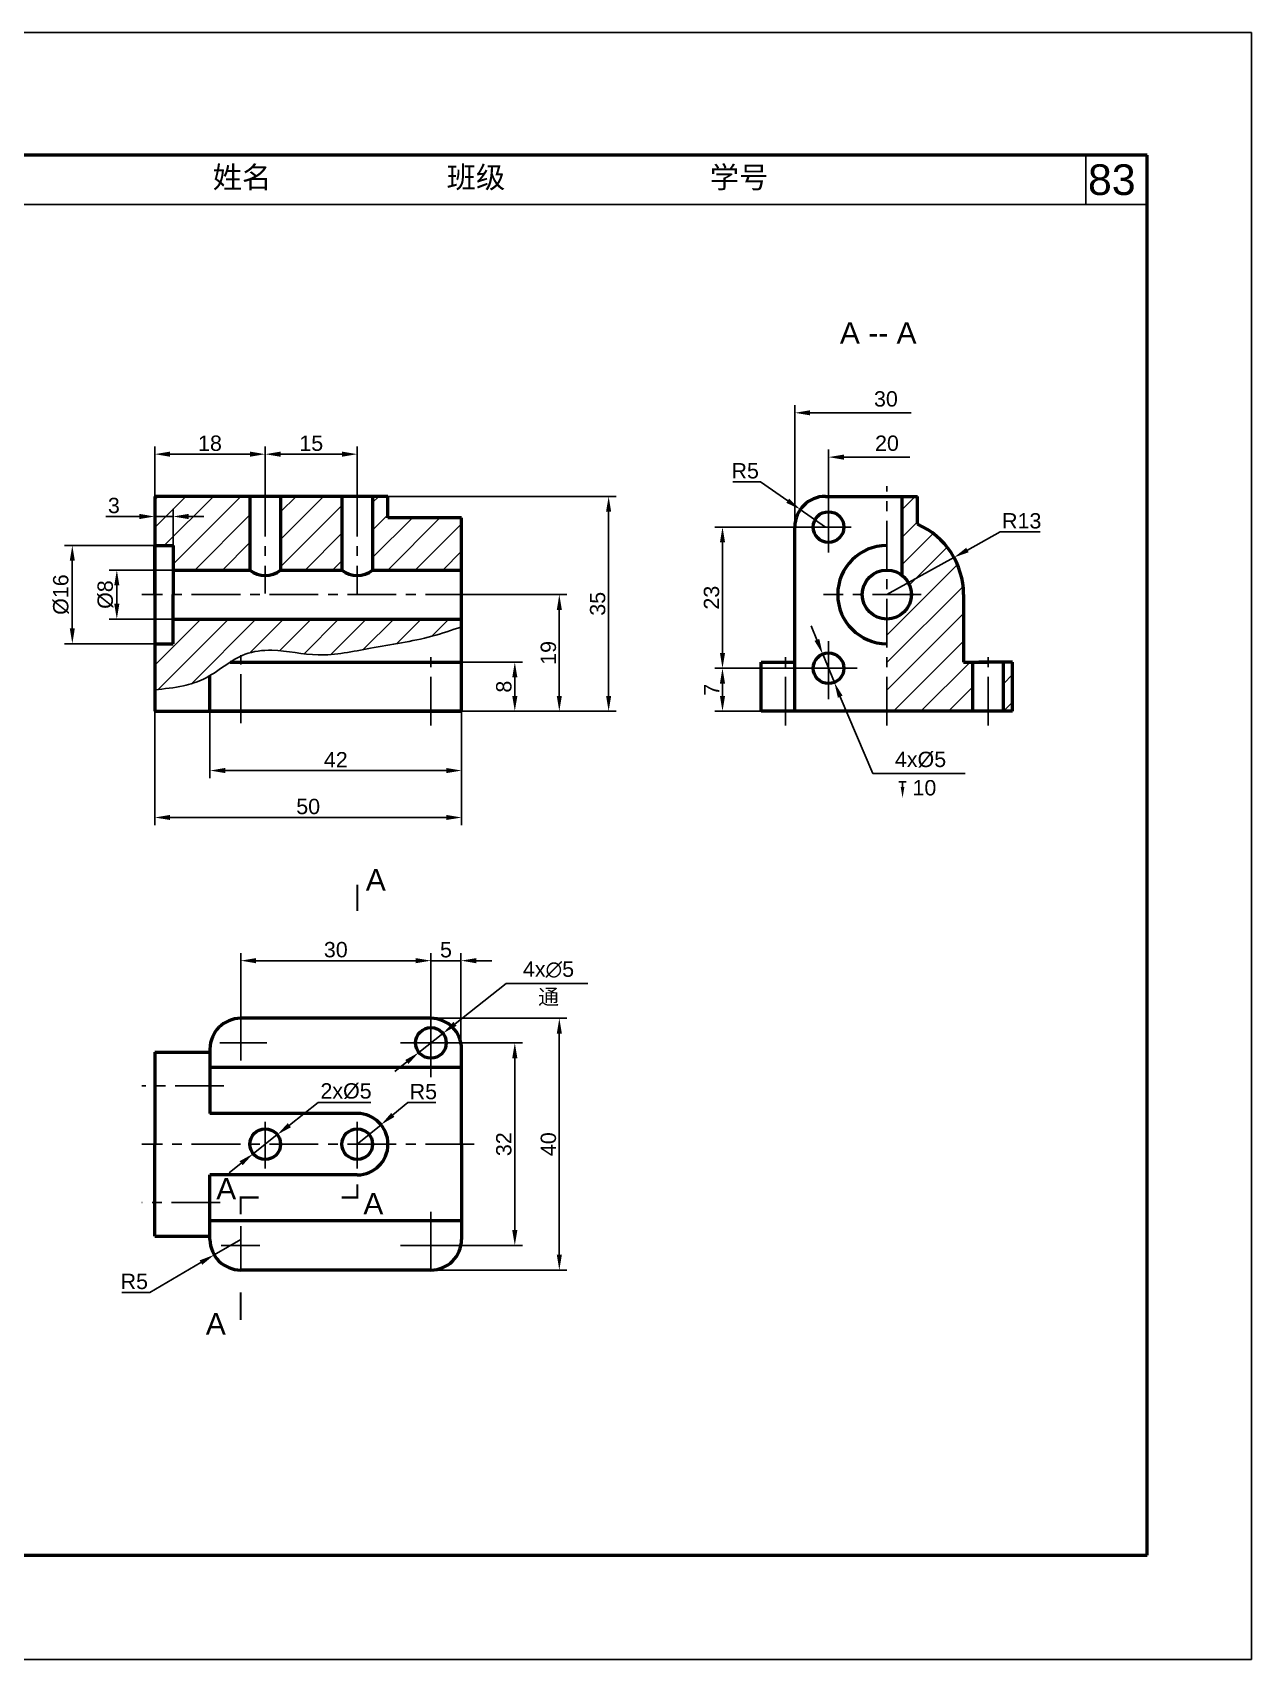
# Model space of a CAD drawing. Header units: millimetres. Extents: x 2253 to 3450, y 832 to 1419.
# Drawn here: x 2426.7 to 2625.4, y 832.3 to 1097.3 of the extents above; entities that cross this region are included whole.
import ezdxf

# ---------------------------------------------------------------- set-up
doc = ezdxf.new("R2010")
doc.units = ezdxf.units.MM
doc.header["$LTSCALE"] = 0.5
doc.linetypes.add('CENTER', pattern=[50.8, 31.75, -6.35, 6.35, -6.35])
doc.layers.add('1', color=7, linetype='Continuous', lineweight=53)
doc.layers.add('粗实线', color=7, linetype='Continuous', lineweight=53)
for name, color, linetype in [('2', 1, 'CENTER'), ('4', 7, 'Continuous'), ('图层3', 1, 'CENTER'), ('文字', 7, 'Continuous'), ('细实线', 7, 'Continuous')]:
    doc.layers.add(name, color=color, linetype=linetype)
doc.styles.add('dim', font='ARIAL.TTF')
doc.styles.add('样式 1', font='ARIAL.TTF', dxfattribs={"height": 5})
doc.dimstyles.new('GB-35', dxfattribs={"dimtxt": 2.5, "dimasz": 2.5, "dimexe": 1.25, "dimexo": 0, "dimgap": 0.5, "dimtad": 1, "dimdec": 0, "dimdsep": 46, "dimtxsty": 'dim', "dimcen": 2.5, "dimadec": 0, "dimazin": 2, "dimtfac": 1, "dimtdec": 0, "dimtmove": 0, "dimatfit": 3, "dimfxl": 0, "dimarcsym": 0})
doc.dimstyles.new('GB-35$3', dxfattribs={"dimtxt": 2.5, "dimasz": 2.5, "dimexe": 1.25, "dimexo": 0, "dimgap": 0.5, "dimtad": 1, "dimtoh": 1, "dimdec": 0, "dimdsep": 46, "dimtxsty": 'dim', "dimcen": 2.5, "dimadec": 0, "dimazin": 2, "dimtfac": 1, "dimtdec": 0, "dimtmove": 0, "dimatfit": 2, "dimfxl": 0, "dimarcsym": 0})
doc.dimstyles.new('GB-35$4', dxfattribs={"dimtxt": 2.5, "dimasz": 2.5, "dimexe": 1.25, "dimexo": 0, "dimgap": 0.5, "dimtad": 1, "dimtoh": 1, "dimdec": 0, "dimdsep": 46, "dimtxsty": 'dim', "dimcen": 2.5, "dimadec": 0, "dimazin": 2, "dimtfac": 1, "dimtdec": 0, "dimtmove": 0, "dimatfit": 1, "dimfxl": 0, "dimarcsym": 0})

# ---------------------------------------------------------------- blocks, each defined once
blk = doc.blocks.new('*D97')
at = {"layer": '4', "color": 0, "lineweight": -2, "transparency": 16777216}
for p, q in [((2455.65, 986.74), (2455.65, 975.83)), ((2496.65, 986.74), (2496.65, 975.83)), ((2458.15, 977.08), (2494.15, 977.08))]:
    blk.add_line(p, q, dxfattribs=at)
at = {"layer": '4', "color": 0, "transparency": 16777216}
for points in [[(2458.15, 977.5), (2458.15, 976.66), (2455.65, 977.08)], [(2494.15, 977.5), (2494.15, 976.66), (2496.65, 977.08)]]:
    blk.add_solid(points, dxfattribs=at)
at = {"layer": 'Defpoints', "color": 0, "transparency": 16777216}
for p in [(2455.65, 986.74), (2496.65, 986.74), (2496.65, 977.08)]:
    blk.add_point(p, dxfattribs=at)
at = {"layer": '4', "color": 0, "transparency": 16777216, "insert": (2476.15, 978.84), "char_height": 2.5, "attachment_point": 5, "style": 'dim'}
blk.add_mtext('42', dxfattribs=at)
blk = doc.blocks.new('_None')
blk = doc.blocks.new('*D98')
at = {"layer": '4', "color": 0, "lineweight": -2, "transparency": 16777216}
for p, q in [((2446.65, 986.74), (2446.65, 968.18)), ((2496.65, 986.74), (2496.65, 968.18)), ((2449.15, 969.43), (2494.15, 969.43))]:
    blk.add_line(p, q, dxfattribs=at)
at = {"layer": '4', "color": 0, "transparency": 16777216}
for points in [[(2449.15, 969.85), (2449.15, 969.02), (2446.65, 969.43)], [(2494.15, 969.85), (2494.15, 969.02), (2496.65, 969.43)]]:
    blk.add_solid(points, dxfattribs=at)
at = {"layer": 'Defpoints', "color": 0, "transparency": 16777216}
for p in [(2446.65, 986.74), (2496.65, 986.74), (2496.65, 969.43)]:
    blk.add_point(p, dxfattribs=at)
at = {"layer": '4', "color": 0, "transparency": 16777216, "insert": (2471.65, 971.21), "char_height": 2.5, "attachment_point": 5, "style": 'dim'}
blk.add_mtext('50', dxfattribs=at)
blk = doc.blocks.new('*D99')
at = {"layer": '4', "color": 0, "lineweight": -2, "transparency": 16777216}
for p, q in [((2446.65, 1021.74), (2446.65, 1029.86)), ((2449.15, 1028.61), (2462.15, 1028.61)), ((2464.65, 1023.15), (2464.65, 1029.86))]:
    blk.add_line(p, q, dxfattribs=at)
at = {"layer": '4', "color": 0, "transparency": 16777216}
for points in [[(2449.15, 1029.03), (2449.15, 1028.19), (2446.65, 1028.61)], [(2462.15, 1029.03), (2462.15, 1028.19), (2464.65, 1028.61)]]:
    blk.add_solid(points, dxfattribs=at)
at = {"layer": 'Defpoints', "color": 0, "transparency": 16777216}
for p in [(2464.65, 1028.61), (2464.65, 1023.15), (2446.65, 1021.74)]:
    blk.add_point(p, dxfattribs=at)
at = {"layer": '4', "color": 0, "transparency": 16777216, "insert": (2455.65, 1030.38), "char_height": 2.5, "attachment_point": 5, "style": 'dim'}
blk.add_mtext('18', dxfattribs=at)
blk = doc.blocks.new('*D100')
at = {"layer": '4', "color": 0, "lineweight": -2, "transparency": 16777216}
for p, q in [((2464.65, 1028.61), (2464.65, 1029.86)), ((2467.15, 1028.61), (2477.15, 1028.61)), ((2479.65, 1023.15), (2479.65, 1029.86))]:
    blk.add_line(p, q, dxfattribs=at)
at = {"layer": '4', "color": 0, "transparency": 16777216}
for points in [[(2467.15, 1029.03), (2467.15, 1028.19), (2464.65, 1028.61)], [(2477.15, 1029.03), (2477.15, 1028.19), (2479.65, 1028.61)]]:
    blk.add_solid(points, dxfattribs=at)
at = {"layer": 'Defpoints', "color": 0, "transparency": 16777216}
for p in [(2464.65, 1028.61), (2479.65, 1028.61), (2479.65, 1023.15)]:
    blk.add_point(p, dxfattribs=at)
at = {"layer": '4', "color": 0, "transparency": 16777216, "insert": (2472.15, 1030.38), "char_height": 2.5, "attachment_point": 5, "style": 'dim'}
blk.add_mtext('15', dxfattribs=at)
blk = doc.blocks.new('*D101')
at = {"layer": '4', "color": 0, "lineweight": -2, "transparency": 16777216}
for p, q in [((2449.65, 1009.74), (2439.22, 1009.74)), ((2440.47, 1004.24), (2440.47, 1007.24)), ((2449.65, 1001.74), (2439.22, 1001.74))]:
    blk.add_line(p, q, dxfattribs=at)
at = {"layer": '4', "color": 0, "transparency": 16777216}
for points in [[(2440.05, 1007.24), (2440.88, 1007.24), (2440.47, 1009.74)], [(2440.05, 1004.24), (2440.88, 1004.24), (2440.47, 1001.74)]]:
    blk.add_solid(points, dxfattribs=at)
at = {"layer": 'Defpoints', "color": 0, "transparency": 16777216}
for p in [(2440.47, 1009.74), (2449.65, 1009.74), (2449.65, 1001.74)]:
    blk.add_point(p, dxfattribs=at)
at = {"layer": '4', "color": 0, "transparency": 16777216, "insert": (2438.62, 1005.74), "char_height": 2.5, "attachment_point": 5, "rotation": 90, "style": 'dim'}
blk.add_mtext('%%C8', dxfattribs=at)
blk = doc.blocks.new('*D102')
at = {"layer": '4', "color": 0, "lineweight": -2, "transparency": 16777216}
for p, q in [((2446.65, 1013.74), (2431.97, 1013.74)), ((2433.22, 1000.24), (2433.22, 1011.24)), ((2446.65, 997.74), (2431.97, 997.74))]:
    blk.add_line(p, q, dxfattribs=at)
at = {"layer": '4', "color": 0, "transparency": 16777216}
for points in [[(2432.8, 1011.24), (2433.63, 1011.24), (2433.22, 1013.74)], [(2432.8, 1000.24), (2433.63, 1000.24), (2433.22, 997.74)]]:
    blk.add_solid(points, dxfattribs=at)
at = {"layer": 'Defpoints', "color": 0, "transparency": 16777216}
for p in [(2433.22, 1013.74), (2446.65, 1013.74), (2446.65, 997.74)]:
    blk.add_point(p, dxfattribs=at)
at = {"layer": '4', "color": 0, "transparency": 16777216, "insert": (2431.37, 1005.74), "char_height": 2.5, "attachment_point": 5, "rotation": 90, "style": 'dim'}
blk.add_mtext('%%C16', dxfattribs=at)
blk = doc.blocks.new('*D103')
at = {"layer": '4', "color": 0, "lineweight": -2, "transparency": 16777216}
for p, q in [((2444.15, 1018.46), (2438.67, 1018.46)), ((2446.65, 1013.74), (2446.65, 1019.71)), ((2449.65, 1018.46), (2446.65, 1018.46)), ((2449.65, 1013.74), (2449.65, 1019.71)), ((2452.15, 1018.46), (2454.65, 1018.46))]:
    blk.add_line(p, q, dxfattribs=at)
at = {"layer": '4', "color": 0, "transparency": 16777216}
for points in [[(2444.15, 1018.88), (2444.15, 1018.04), (2446.65, 1018.46)], [(2452.15, 1018.88), (2452.15, 1018.04), (2449.65, 1018.46)]]:
    blk.add_solid(points, dxfattribs=at)
at = {"layer": 'Defpoints', "color": 0, "transparency": 16777216}
for p in [(2446.65, 1018.46), (2446.65, 1013.74), (2449.65, 1013.74)]:
    blk.add_point(p, dxfattribs=at)
at = {"layer": '4', "color": 0, "transparency": 16777216, "insert": (2439.99, 1020.24), "char_height": 2.5, "attachment_point": 5, "style": 'dim'}
blk.add_mtext('3', dxfattribs=at)
blk = doc.blocks.new('*D95')
at = {"layer": '4', "color": 0, "lineweight": -2, "transparency": 16777216}
for p, q in [((2496.65, 994.74), (2506.57, 994.74)), ((2505.32, 989.24), (2505.32, 992.24)), ((2496.65, 986.74), (2506.57, 986.74))]:
    blk.add_line(p, q, dxfattribs=at)
at = {"layer": '4', "color": 0, "transparency": 16777216}
for points in [[(2504.9, 992.24), (2505.74, 992.24), (2505.32, 994.74)], [(2504.9, 989.24), (2505.74, 989.24), (2505.32, 986.74)]]:
    blk.add_solid(points, dxfattribs=at)
at = {"layer": 'Defpoints', "color": 0, "transparency": 16777216}
for p in [(2496.65, 994.74), (2505.32, 994.74), (2496.65, 986.74)]:
    blk.add_point(p, dxfattribs=at)
at = {"layer": '4', "color": 0, "transparency": 16777216, "insert": (2503.54, 990.74), "char_height": 2.5, "attachment_point": 5, "rotation": 90, "style": 'dim'}
blk.add_mtext('8', dxfattribs=at)
blk = doc.blocks.new('*D104')
at = {"layer": '4', "color": 0, "lineweight": -2, "transparency": 16777216}
for p, q in [((2498.7, 1005.74), (2513.82, 1005.74)), ((2512.57, 989.24), (2512.57, 1003.24)), ((2505.32, 986.74), (2513.82, 986.74))]:
    blk.add_line(p, q, dxfattribs=at)
at = {"layer": '4', "color": 0, "transparency": 16777216}
for points in [[(2512.16, 1003.24), (2512.99, 1003.24), (2512.57, 1005.74)], [(2512.16, 989.24), (2512.99, 989.24), (2512.57, 986.74)]]:
    blk.add_solid(points, dxfattribs=at)
at = {"layer": 'Defpoints', "color": 0, "transparency": 16777216}
for p in [(2498.7, 1005.74), (2512.57, 1005.74), (2505.32, 986.74)]:
    blk.add_point(p, dxfattribs=at)
at = {"layer": '4', "color": 0, "transparency": 16777216, "insert": (2510.8, 996.24), "char_height": 2.5, "attachment_point": 5, "rotation": 90, "style": 'dim'}
blk.add_mtext('19', dxfattribs=at)
blk = doc.blocks.new('*D105')
at = {"layer": '4', "color": 0, "lineweight": -2, "transparency": 16777216}
for p, q in [((2484.65, 1021.74), (2521.86, 1021.74)), ((2520.61, 989.24), (2520.61, 1019.24)), ((2512.57, 986.74), (2521.86, 986.74))]:
    blk.add_line(p, q, dxfattribs=at)
at = {"layer": '4', "color": 0, "transparency": 16777216}
for points in [[(2520.19, 1019.24), (2521.02, 1019.24), (2520.61, 1021.74)], [(2520.19, 989.24), (2521.02, 989.24), (2520.61, 986.74)]]:
    blk.add_solid(points, dxfattribs=at)
at = {"layer": 'Defpoints', "color": 0, "transparency": 16777216}
for p in [(2484.65, 1021.74), (2520.61, 1021.74), (2512.57, 986.74)]:
    blk.add_point(p, dxfattribs=at)
at = {"layer": '4', "color": 0, "transparency": 16777216, "insert": (2518.83, 1004.24), "char_height": 2.5, "attachment_point": 5, "rotation": 90, "style": 'dim'}
blk.add_mtext('35', dxfattribs=at)
blk = doc.blocks.new('*D106')
at = {"layer": '4', "color": 0, "lineweight": -2, "transparency": 16777216}
for p, q in [((2495.5, 932.72), (2506.57, 932.72)), ((2505.32, 902.22), (2505.32, 930.22)), ((2498.7, 899.72), (2506.57, 899.72))]:
    blk.add_line(p, q, dxfattribs=at)
at = {"layer": '4', "color": 0, "transparency": 16777216}
for points in [[(2504.9, 930.22), (2505.74, 930.22), (2505.32, 932.72)], [(2504.9, 902.22), (2505.74, 902.22), (2505.32, 899.72)]]:
    blk.add_solid(points, dxfattribs=at)
at = {"layer": 'Defpoints', "color": 0, "transparency": 16777216}
for p in [(2495.5, 932.72), (2505.32, 932.72), (2498.7, 899.72)]:
    blk.add_point(p, dxfattribs=at)
at = {"layer": '4', "color": 0, "transparency": 16777216, "insert": (2503.54, 916.22), "char_height": 2.5, "attachment_point": 5, "rotation": 90, "style": 'dim'}
blk.add_mtext('32', dxfattribs=at)
blk = doc.blocks.new('*D107')
at = {"layer": '4', "color": 0, "lineweight": -2, "transparency": 16777216}
for p, q in [((2491.65, 936.72), (2513.82, 936.72)), ((2512.57, 898.22), (2512.57, 934.22)), ((2491.65, 895.72), (2513.82, 895.72))]:
    blk.add_line(p, q, dxfattribs=at)
at = {"layer": '4', "color": 0, "transparency": 16777216}
for points in [[(2512.16, 934.22), (2512.99, 934.22), (2512.57, 936.72)], [(2512.16, 898.22), (2512.99, 898.22), (2512.57, 895.72)]]:
    blk.add_solid(points, dxfattribs=at)
at = {"layer": 'Defpoints', "color": 0, "transparency": 16777216}
for p in [(2491.65, 936.72), (2512.57, 936.72), (2491.65, 895.72)]:
    blk.add_point(p, dxfattribs=at)
at = {"layer": '4', "color": 0, "transparency": 16777216, "insert": (2510.8, 916.22), "char_height": 2.5, "attachment_point": 5, "rotation": 90, "style": 'dim'}
blk.add_mtext('40', dxfattribs=at)
blk = doc.blocks.new('*D108')
at = {"layer": '4', "color": 0, "lineweight": -2, "transparency": 16777216}
for p, q in [((2485.45, 920.98), (2487.9, 923)), ((2487.9, 923), (2492.45, 923)), ((2479.65, 916.22), (2483.52, 919.39))]:
    blk.add_line(p, q, dxfattribs=at)
at = {"layer": '4', "color": 0, "transparency": 16777216}
blk.add_solid([(2485.18, 921.3), (2485.71, 920.66), (2483.52, 919.39)], dxfattribs=at)
at = {"layer": 'Defpoints', "color": 0, "transparency": 16777216}
for p in [(2483.52, 919.39), (2479.65, 916.22)]:
    blk.add_point(p, dxfattribs=at)
at = {"layer": '4', "color": 0, "transparency": 16777216, "insert": (2490.42, 924.77), "char_height": 2.5, "attachment_point": 5, "style": 'dim'}
blk.add_mtext('R5', dxfattribs=at)
blk = doc.blocks.new('*D109')
at = {"layer": '4', "color": 0, "lineweight": -2, "transparency": 16777216}
for p, q in [((2468.58, 919.31), (2473.27, 923)), ((2473.27, 923), (2481.88, 923)), ((2462.69, 914.67), (2466.62, 917.77)), ((2460.73, 913.12), (2458.76, 911.58))]:
    blk.add_line(p, q, dxfattribs=at)
at = {"layer": '4', "color": 0, "transparency": 16777216}
for points in [[(2468.32, 919.64), (2468.84, 918.98), (2466.62, 917.77)], [(2460.47, 913.45), (2460.98, 912.8), (2462.69, 914.67)]]:
    blk.add_solid(points, dxfattribs=at)
at = {"layer": 'Defpoints', "color": 0, "transparency": 16777216}
for p in [(2466.62, 917.77), (2462.69, 914.67)]:
    blk.add_point(p, dxfattribs=at)
at = {"layer": '4', "color": 0, "transparency": 16777216, "insert": (2477.82, 924.85), "char_height": 2.5, "attachment_point": 5, "style": 'dim'}
blk.add_mtext('2x%%C5', dxfattribs=at)
blk = doc.blocks.new('*D110')
at = {"layer": '4', "color": 0, "lineweight": -2, "transparency": 16777216}
for p, q in [((2460.65, 933.23), (2460.65, 947.36)), ((2463.15, 946.11), (2489.15, 946.11)), ((2491.65, 936.72), (2491.65, 947.36))]:
    blk.add_line(p, q, dxfattribs=at)
at = {"layer": '4', "color": 0, "transparency": 16777216}
for points in [[(2463.15, 946.53), (2463.15, 945.69), (2460.65, 946.11)], [(2489.15, 946.53), (2489.15, 945.69), (2491.65, 946.11)]]:
    blk.add_solid(points, dxfattribs=at)
at = {"layer": 'Defpoints', "color": 0, "transparency": 16777216}
for p in [(2491.65, 946.11), (2491.65, 936.72), (2460.65, 933.23)]:
    blk.add_point(p, dxfattribs=at)
at = {"layer": '4', "color": 0, "transparency": 16777216, "insert": (2476.15, 947.89), "char_height": 2.5, "attachment_point": 5, "style": 'dim'}
blk.add_mtext('30', dxfattribs=at)
blk = doc.blocks.new('*D96')
at = {"layer": '4', "color": 0, "lineweight": -2, "transparency": 16777216}
for p, q in [((2489.15, 946.11), (2486.65, 946.11)), ((2491.65, 946.11), (2491.65, 947.36)), ((2491.65, 946.11), (2496.55, 946.11)), ((2496.55, 932.72), (2496.55, 947.36)), ((2499.05, 946.11), (2501.55, 946.11))]:
    blk.add_line(p, q, dxfattribs=at)
at = {"layer": '4', "color": 0, "transparency": 16777216}
for points in [[(2489.15, 946.53), (2489.15, 945.69), (2491.65, 946.11)], [(2499.05, 946.53), (2499.05, 945.69), (2496.55, 946.11)]]:
    blk.add_solid(points, dxfattribs=at)
at = {"layer": 'Defpoints', "color": 0, "transparency": 16777216}
for p in [(2491.65, 946.11), (2496.55, 946.11), (2496.55, 932.72)]:
    blk.add_point(p, dxfattribs=at)
at = {"layer": '4', "color": 0, "transparency": 16777216, "insert": (2494.1, 947.88), "char_height": 2.5, "attachment_point": 5, "style": 'dim'}
blk.add_mtext('5', dxfattribs=at)
blk = doc.blocks.new('*D111')
at = {"layer": '4', "color": 0, "lineweight": -2, "transparency": 16777216}
for p, q in [((2460.65, 900.72), (2456.34, 898.2)), ((2454.18, 896.94), (2445.85, 892.07)), ((2445.85, 892.07), (2441.3, 892.07))]:
    blk.add_line(p, q, dxfattribs=at)
at = {"layer": '4', "color": 0, "transparency": 16777216}
blk.add_solid([(2453.97, 897.3), (2454.39, 896.58), (2456.34, 898.2)], dxfattribs=at)
at = {"layer": 'Defpoints', "color": 0, "transparency": 16777216}
for p in [(2460.65, 900.72), (2456.34, 898.2)]:
    blk.add_point(p, dxfattribs=at)
at = {"layer": '4', "color": 0, "transparency": 16777216, "insert": (2443.32, 893.85), "char_height": 2.5, "attachment_point": 5, "style": 'dim'}
blk.add_mtext('R5', dxfattribs=at)
blk = doc.blocks.new('*D112')
at = {"layer": '4', "color": 0, "lineweight": -2, "transparency": 16777216}
for p, q in [((2552.11, 993.74), (2537.91, 993.74)), ((2539.16, 989.24), (2539.16, 991.24)), ((2545.44, 986.74), (2537.91, 986.74))]:
    blk.add_line(p, q, dxfattribs=at)
at = {"layer": '4', "color": 0, "transparency": 16777216}
for points in [[(2538.74, 991.24), (2539.58, 991.24), (2539.16, 993.74)], [(2538.74, 989.24), (2539.58, 989.24), (2539.16, 986.74)]]:
    blk.add_solid(points, dxfattribs=at)
at = {"layer": 'Defpoints', "color": 0, "transparency": 16777216}
for p in [(2539.16, 993.74), (2552.11, 993.74), (2545.44, 986.74)]:
    blk.add_point(p, dxfattribs=at)
at = {"layer": '4', "color": 0, "transparency": 16777216, "insert": (2537.41, 990.24), "char_height": 2.5, "attachment_point": 5, "rotation": 90, "style": 'dim'}
blk.add_mtext('7', dxfattribs=at)
blk = doc.blocks.new('*D113')
at = {"layer": '4', "color": 0, "lineweight": -2, "transparency": 16777216}
for p, q in [((2552.31, 1016.74), (2537.91, 1016.74)), ((2539.16, 996.24), (2539.16, 1014.24)), ((2539.16, 993.74), (2537.91, 993.74))]:
    blk.add_line(p, q, dxfattribs=at)
at = {"layer": '4', "color": 0, "transparency": 16777216}
for points in [[(2538.74, 1014.24), (2539.58, 1014.24), (2539.16, 1016.74)], [(2538.74, 996.24), (2539.58, 996.24), (2539.16, 993.74)]]:
    blk.add_solid(points, dxfattribs=at)
at = {"layer": 'Defpoints', "color": 0, "transparency": 16777216}
for p in [(2539.16, 1016.74), (2552.31, 1016.74), (2539.16, 993.74)]:
    blk.add_point(p, dxfattribs=at)
at = {"layer": '4', "color": 0, "transparency": 16777216, "insert": (2537.38, 1005.24), "char_height": 2.5, "attachment_point": 5, "rotation": 90, "style": 'dim'}
blk.add_mtext('23', dxfattribs=at)
blk = doc.blocks.new('*D114')
at = {"layer": '4', "color": 0, "lineweight": -2, "transparency": 16777216}
for p, q in [((2545.38, 1024.11), (2540.83, 1024.11)), ((2549.79, 1021.03), (2545.38, 1024.11)), ((2555.94, 1016.74), (2551.84, 1019.6))]:
    blk.add_line(p, q, dxfattribs=at)
at = {"layer": '4', "color": 0, "transparency": 16777216}
blk.add_solid([(2550.03, 1021.37), (2549.56, 1020.69), (2551.84, 1019.6)], dxfattribs=at)
at = {"layer": 'Defpoints', "color": 0, "transparency": 16777216}
for p in [(2551.84, 1019.6), (2555.94, 1016.74)]:
    blk.add_point(p, dxfattribs=at)
at = {"layer": '4', "color": 0, "transparency": 16777216, "insert": (2542.86, 1025.89), "char_height": 2.5, "attachment_point": 5, "style": 'dim'}
blk.add_mtext('R5', dxfattribs=at)
blk = doc.blocks.new('*D115')
at = {"layer": 'Defpoints', "color": 0, "transparency": 16777216}
for p in [(2576.88, 1011.79), (2565.94, 1005.74)]:
    blk.add_point(p, dxfattribs=at)
at = {"layer": '细实线', "color": 0, "lineweight": -2, "transparency": 16777216}
for p, q in [((2579.07, 1013), (2584.43, 1015.96)), ((2584.43, 1015.96), (2590.9, 1015.96)), ((2565.94, 1005.74), (2576.88, 1011.79))]:
    blk.add_line(p, q, dxfattribs=at)
at = {"layer": '细实线', "color": 0, "transparency": 16777216}
blk.add_solid([(2578.87, 1013.36), (2579.27, 1012.63), (2576.88, 1011.79)], dxfattribs=at)
at = {"layer": '细实线', "color": 0, "transparency": 16777216, "insert": (2587.92, 1017.74), "char_height": 2.5, "attachment_point": 5, "style": 'dim'}
blk.add_mtext('R13', dxfattribs=at)

msp = doc.modelspace()

# ---------------------------------------------------------------- hatches: boundary and pattern name
at = {"layer": '4'}
h = msp.add_hatch(dxfattribs=at)
h.set_pattern_fill('ANSI31', style=0)
h.set_pattern_definition([(45, (1782.8214, 671.6478), (-2.245064, 2.245064), [])])
h.paths.add_polyline_path([(2462.15, 1009.74), (2462.15, 1021.74), (2446.65, 1021.74), (2446.65, 1013.74), (2449.65, 1013.74), (2449.65, 1009.74)])
h.paths.add_polyline_path([(2477.15, 1009.74), (2477.15, 1021.74), (2467.15, 1021.74), (2467.15, 1009.74)])
h.paths.add_polyline_path([(2496.65, 1009.74), (2496.65, 1018.24), (2484.65, 1018.24), (2484.65, 1021.74), (2482.15, 1021.74), (2482.15, 1009.74)])
edge = h.paths.add_edge_path()
edge.add_spline(control_points=[(2446.65, 990.24), (2448.22, 990.39), (2450.93, 990.67), (2456.11, 992.26), (2460.04, 996.21), (2466.84, 996.99), (2473.59, 995.25), (2482.33, 997.24), (2490.21, 998.3), (2495.05, 999.94), (2496.65, 1000.49)], knot_values=[0, 0, 0, 0, 9.437885, 16.340074, 32.096546, 40.925576, 56.06464, 73.230225, 93.692776, 103.831526, 103.831526, 103.831526, 103.831526], degree=3, periodic=0)
edge.add_line((2496.65, 1000.49), (2496.65, 1001.74))
edge.add_line((2496.65, 1001.74), (2449.65, 1001.74))
edge.add_line((2449.65, 1001.74), (2449.65, 997.74))
edge.add_line((2449.65, 997.74), (2446.65, 997.74))
edge.add_line((2446.65, 997.74), (2446.65, 990.24))
h = msp.add_hatch(dxfattribs=at)
h.set_pattern_fill('ANSI31', style=0)
h.set_pattern_definition([(45, (1793.9195, 671.6478), (-2.245064, 2.245064), [])])
h.paths.add_polyline_path([(2570.94, 1017.19), (2570.94, 1021.74), (2568.44, 1021.74), (2568.44, 1008.86, -0.227735), (2569.94, 1005.74, -0.414214), (2565.94, 1001.74), (2565.94, 986.74), (2579.94, 986.74), (2579.94, 994.74), (2578.44, 994.74), (2578.44, 1005.74, 0.298217)])
h.paths.add_polyline_path([(2586.44, 994.74), (2584.94, 994.74), (2584.94, 986.74), (2586.44, 986.74)])
h.paths.add_polyline_path([(2584.32, 1019.6), (2591.51, 1019.6), (2591.51, 1015.84), (2584.32, 1015.84)], flags=9)

# ---------------------------------------------------------------- linework, layer by layer
at = {"layer": '1', "color": 7}
for p, q in [((2484.65, 1021.74), (2446.65, 1021.74)), ((2446.65, 1021.74), (2446.65, 986.74)), ((2462.15, 1021.74), (2462.15, 1009.74)), ((2467.15, 1021.74), (2467.15, 1009.74)), ((2477.15, 1021.74), (2477.15, 1009.74)), ((2482.15, 1021.74), (2482.15, 1009.74)), ((2484.65, 1018.24), (2484.65, 1021.74)), ((2555.94, 1021.74), (2570.94, 1021.74)), ((2568.44, 1008.86), (2568.44, 1021.74)), ((2570.94, 1017.19), (2570.94, 1021.74)), ((2496.65, 1018.24), (2484.65, 1018.24)), ((2496.65, 986.74), (2496.65, 1018.24)), ((2550.94, 986.74), (2550.94, 1016.74)), ((2446.65, 1005.74), (2446.65, 1013.74)), ((2446.65, 1013.74), (2449.65, 1013.74)), ((2449.65, 1013.74), (2449.65, 1009.74)), ((2449.65, 1009.74), (2462.15, 1009.74)), ((2449.65, 1009.74), (2449.65, 1005.74)), ((2467.15, 1009.74), (2477.15, 1009.74)), ((2482.15, 1009.74), (2496.65, 1009.74)), ((2449.65, 1001.74), (2449.65, 1005.74)), ((2578.44, 1005.74), (2578.44, 994.74)), ((2449.65, 997.74), (2449.65, 1001.74)), ((2449.65, 1001.74), (2496.65, 1001.74)), ((2446.65, 997.74), (2449.65, 997.74)), ((2458.93, 994.74), (2496.65, 994.74)), ((2545.44, 986.74), (2545.44, 994.74)), ((2545.44, 994.74), (2550.94, 994.74)), ((2578.44, 994.74), (2582.44, 994.74)), ((2579.94, 986.74), (2579.94, 994.74)), ((2586.44, 994.74), (2580.94, 994.74)), ((2584.94, 986.74), (2584.94, 994.74)), ((2586.44, 986.74), (2586.44, 994.74)), ((2455.65, 986.74), (2455.65, 992.55)), ((2446.65, 986.74), (2496.65, 986.74)), ((2496.65, 986.74), (2455.65, 986.74)), ((2586.44, 986.74), (2545.44, 986.74)), ((2565.94, 986.74), (2550.94, 986.74)), ((2586.44, 986.74), (2571.44, 986.74)), ((2491.65, 936.72), (2460.65, 936.72)), ((2446.65, 931.22), (2446.65, 916.22)), ((2446.65, 931.22), (2455.65, 931.22)), ((2455.65, 931.72), (2455.65, 921.22)), ((2496.65, 916.22), (2496.65, 931.72)), ((2496.65, 928.72), (2455.65, 928.72)), ((2479.65, 921.22), (2455.65, 921.22)), ((2446.65, 901.22), (2446.65, 916.22)), ((2496.65, 916.22), (2496.65, 900.72)), ((2455.65, 900.72), (2455.65, 911.22)), ((2479.65, 911.22), (2455.65, 911.22)), ((2496.65, 903.72), (2455.65, 903.72)), ((2446.65, 901.22), (2455.65, 901.22)), ((2491.65, 895.72), (2460.65, 895.72))]:
    msp.add_line(p, q, dxfattribs=at)
for centre, radius in [((2556.44, 1016.74), 2.5), ((2565.94, 1005.74), 4), ((2556.44, 993.74), 2.5), ((2491.65, 932.72), 2.5), ((2464.65, 916.22), 2.5), ((2464.65, 916.22), 2.5), ((2479.65, 916.22), 2.5), ((2479.65, 916.22), 2.5)]:
    msp.add_circle(centre, radius, dxfattribs=at)
for centre, radius, start, end in [((2555.94, 1016.74), 5, 90, 180), ((2565.94, 1005.74), 12.5, 0, 66.4218), ((2565.94, 1005.74), 8, 90, 270), ((2464.65, 1012.86), 4, 231.3178, 308.6822), ((2479.65, 1012.86), 4, 231.3178, 308.6822), ((2460.65, 931.72), 5, 90, 180), ((2491.65, 931.72), 5, 0, 90), ((2479.65, 916.22), 5, 270, 90), ((2479.65, 916.22), 5, 270, 90), ((2460.65, 900.72), 5, 180, 270), ((2491.65, 900.72), 5, 270, 0)]:
    msp.add_arc(centre, radius, start, end, dxfattribs=at)
at = {"layer": '2', "color": 7}
for p, q in [((2556.44, 1012.62), (2556.44, 1023.39)), ((2560.15, 1016.74), (2552.31, 1016.74)), ((2556.44, 988.73), (2556.44, 998.13)), ((2561.13, 993.74), (2552.11, 993.74)), ((2460.65, 929.86), (2460.65, 936.6)), ((2491.65, 927.13), (2491.65, 936.6)), ((2464.93, 932.72), (2457.28, 932.72)), ((2495.5, 932.72), (2486.68, 932.72)), ((2464.65, 912.24), (2464.65, 919.88)), ((2479.65, 912.24), (2479.65, 919.88)), ((2491.65, 905.2), (2491.65, 895.83)), ((2460.65, 902.84), (2460.65, 895.83)), ((2463.75, 899.72), (2457.48, 899.72)), ((2498.7, 899.72), (2486.68, 899.72))]:
    msp.add_line(p, q, dxfattribs=at)
at = {"layer": '4', "color": 7}
for p, q in [((2567.9, 975.26), (2569.11, 975.26)), ((2568.5, 974.38), (2568.5, 975.26))]:
    msp.add_line(p, q, dxfattribs=at)
at = {"layer": '4', "color": 7, "const_width": 0.35}
for points in [[(2479.67, 954.21), (2479.67, 958.51)], [(2477.12, 907.54), (2479.67, 907.54), (2479.67, 909.69)], [(2460.65, 904.8), (2460.65, 907.54), (2463.59, 907.54)], [(2460.65, 887.56), (2460.65, 892.07)]]:
    msp.add_lwpolyline(points, dxfattribs=at)
at = {"layer": '4', "color": 7}
msp.add_spline([(2446.65, 990.24), (2451.33, 990.89), (2454.6, 991.98), (2461.37, 996.01), (2465.73, 996.67), (2473.27, 995.91), (2481.78, 997), (2491.82, 998.96), (2496.65, 1000.49)], degree=3, dxfattribs=at)
msp.add_solid([(2568.21, 974.38), (2568.8, 974.38), (2568.5, 972.63)], dxfattribs=at)
at = {"layer": '图层3', "color": 7, "ltscale": 0.5}
for p, q in [((2464.65, 1023.15), (2464.65, 1005.94)), ((2479.65, 1023.15), (2479.65, 1005.94)), ((2565.94, 984.42), (2565.94, 1023.39)), ((2498.7, 1005.74), (2444.56, 1005.74)), ((2571.52, 1005.74), (2555.64, 1005.74)), ((2460.65, 984.82), (2460.65, 995.86)), ((2491.65, 984.42), (2491.65, 995.86)), ((2549.44, 984.42), (2549.44, 996.17)), ((2582.44, 984.42), (2582.44, 996.17)), ((2457.91, 925.72), (2444.56, 925.72)), ((2498.7, 916.22), (2444.56, 916.22)), ((2457.32, 906.72), (2444.56, 906.72))]:
    msp.add_line(p, q, dxfattribs=at)
at = {"layer": '粗实线', "color": 7}
for p, q in [((2608.36, 1077.29), (2283.36, 1077.29)), ((2608.36, 849.29), (2608.36, 1077.29)), ((2283.36, 849.29), (2608.36, 849.29))]:
    msp.add_line(p, q, dxfattribs=at)
at = {"layer": '细实线', "color": 7}
for p, q in [((2625.36, 1097.29), (2253.36, 1097.29)), ((2625.36, 832.29), (2625.36, 1097.29)), ((2598.36, 1077.29), (2598.36, 1069.29)), ((2283.36, 1069.29), (2608.36, 1069.29)), ((2253.36, 832.29), (2625.36, 832.29))]:
    msp.add_line(p, q, dxfattribs=at)
at = {"layer": '细实线', "color": 7, "ltscale": 0.5}
for p, q in [((2550.94, 1016.74), (2550.94, 1036.6)), ((2553.44, 1035.35), (2569.91, 1035.35)), ((2556.44, 1023.39), (2556.44, 1029.38)), ((2558.94, 1028.13), (2569.7, 1028.13)), ((2554.54, 998.36), (2553.59, 1000.67)), ((2555.49, 996.05), (2557.39, 991.42)), ((2558.34, 989.11), (2563.64, 976.6)), ((2563.64, 976.6), (2578.72, 976.6)), ((2495.58, 935.82), (2503.89, 942.4)), ((2503.89, 942.4), (2517.23, 942.4)), ((2489.69, 931.17), (2493.61, 934.27)), ((2487.73, 929.62), (2485.77, 928.06))]:
    msp.add_line(p, q, dxfattribs=at)
for points in [[(2553.44, 1035.76), (2553.44, 1034.93), (2550.94, 1035.35)], [(2558.94, 1028.55), (2558.94, 1027.71), (2556.44, 1028.13)], [(2554.93, 998.52), (2554.16, 998.2), (2555.49, 996.05)], [(2558.73, 989.27), (2557.96, 988.95), (2557.39, 991.42)], [(2495.32, 936.15), (2495.83, 935.49), (2493.61, 934.27)], [(2487.48, 929.94), (2487.99, 929.29), (2489.69, 931.17)]]:
    msp.add_solid(points, dxfattribs=at)

# ---------------------------------------------------------------- texts
at = {"layer": '文字', "color": 7, "insert": (2451.33, 1073.52), "char_height": 3.5, "width": 313.5, "attachment_point": 4}
msp.add_mtext('{\\fSimSun|b0|i0|c134|p2;  姓名            班级              学号}', dxfattribs=at)
at = {"layer": '细实线', "color": 7, "style": 'dim'}
for s, p in [('A -- A', (2558.29, 1046.61)), ('A', (2481.04, 957.52)), ('A', (2456.67, 907.21)), ('A', (2480.64, 904.78)), ('A', (2454.97, 885.2))]:
    msp.add_text(s, height=3.5, dxfattribs=at).set_placement(p)
at = {"layer": '细实线', "color": 7, "ltscale": 0.3, "insert": (2602.6, 1073.29), "char_height": 5, "width": 10, "attachment_point": 5, "style": '样式 1'}
msp.add_mtext('83', dxfattribs=at)
at = {"layer": '细实线', "color": 7, "char_height": 2.5, "attachment_point": 5, "style": 'dim'}
for s, insert in [('30', (2565.79, 1037.6)), ('20', (2565.96, 1030.38)), ('4x%%c5', (2571.43, 978.85)), ('10', (2572.06, 974.26)), ('4x∅5', (2510.81, 944.65)), ('{\\fSimSun|b0|i0|c134|p54;通}', (2510.81, 940.09))]:
    msp.add_mtext(s, dxfattribs=dict(at, insert=insert))

# ---------------------------------------------------------------- dimensions: what is measured, and where the dimension line sits
at = {"layer": '4', "color": 7}
for base, p1, p2, picture, middle in [((2464.65, 1028.61), (2446.65, 1021.74), (2464.65, 1023.15), '*D99', (2455.65, 1030.38)), ((2479.65, 1028.61), (2464.65, 1028.61), (2479.65, 1023.15), '*D100', (2472.15, 1030.38)), ((2496.65, 969.43), (2446.65, 986.74), (2496.65, 986.74), '*D98', (2471.65, 971.21))]:
    dim = msp.add_linear_dim(base=base, p1=p1, p2=p2, dimstyle='GB-35', override={"dimldrblk": 'None'}, dxfattribs=at)
    dim.commit()
    dim.dimension.update_dxf_attribs({"geometry": picture, "text_midpoint": middle})
for center, mpoint, picture, middle in [((2555.94, 1016.74), (2551.84, 1019.6), '*D114', (2542.86, 1024.11)), ((2479.65, 916.22), (2483.52, 919.39), '*D108', (2490.42, 923)), ((2460.65, 900.72), (2456.34, 898.2), '*D111', (2443.32, 892.07))]:
    dim = msp.add_radius_dim(center=center, mpoint=mpoint, dimstyle='GB-35$4', override={"dimldrblk": 'None'}, dxfattribs=at)
    dim.commit()
    dim.dimension.update_dxf_attribs({"geometry": picture, "text_midpoint": middle, "dimtype": 164})
dim = msp.add_linear_dim(base=(2446.65, 1018.46), p1=(2449.65, 1013.74), p2=(2446.65, 1013.74), dimstyle='GB-35', override={"dimldrblk": 'None'}, dxfattribs=at)
dim.commit()
dim.dimension.update_dxf_attribs({"geometry": '*D103', "text_midpoint": (2439.99, 1018.46), "dimtype": 160})
for base, p1, p2, picture, middle in [((2520.61, 1021.74), (2512.57, 986.74), (2484.65, 1021.74), '*D105', (2518.83, 1004.24)), ((2539.16, 1016.74), (2539.16, 993.74), (2552.31, 1016.74), '*D113', (2537.38, 1005.24)), ((2512.57, 1005.74), (2505.32, 986.74), (2498.7, 1005.74), '*D104', (2510.8, 996.24)), ((2505.32, 994.74), (2496.65, 986.74), (2496.65, 994.74), '*D95', (2503.54, 990.74)), ((2539.16, 993.74), (2545.44, 986.74), (2552.11, 993.74), '*D112', (2537.41, 990.24))]:
    dim = msp.add_linear_dim(base=base, p1=p1, p2=p2, angle=90, dimstyle='GB-35', override={"dimldrblk": 'None'}, dxfattribs=at)
    dim.commit()
    dim.dimension.update_dxf_attribs({"geometry": picture, "text_midpoint": middle})
for base, p1, p2, text, picture, middle in [((2433.22, 1013.74), (2446.65, 997.74), (2446.65, 1013.74), '%%C<>', '*D102', (2431.37, 1005.74)), ((2440.47, 1009.74), (2449.65, 1001.74), (2449.65, 1009.74), '%%C<>', '*D101', (2438.62, 1005.74)), ((2512.57, 936.72), (2491.65, 895.72), (2491.65, 936.72), '40', '*D107', (2510.8, 916.22)), ((2505.32, 932.72), (2498.7, 899.72), (2495.5, 932.72), '32', '*D106', (2503.54, 916.22))]:
    dim = msp.add_linear_dim(base=base, p1=p1, p2=p2, angle=90, text=text, dimstyle='GB-35', override={"dimldrblk": 'None'}, dxfattribs=at)
    dim.commit()
    dim.dimension.update_dxf_attribs({"geometry": picture, "text_midpoint": middle})
for base, p1, p2, text, picture, middle in [((2496.65, 977.08), (2455.65, 986.74), (2496.65, 986.74), '42', '*D97', (2476.15, 978.84)), ((2491.65, 946.11), (2460.65, 933.23), (2491.65, 936.72), '30', '*D110', (2476.15, 947.89)), ((2496.55, 946.11), (2491.65, 946.11), (2496.55, 932.72), '5', '*D96', (2494.1, 947.88))]:
    dim = msp.add_linear_dim(base=base, p1=p1, p2=p2, text=text, dimstyle='GB-35', override={"dimldrblk": 'None'}, dxfattribs=at)
    dim.commit()
    dim.dimension.update_dxf_attribs({"geometry": picture, "text_midpoint": middle})
dim = msp.add_diameter_dim_2p(p1=(2462.69, 914.67), p2=(2466.62, 917.77), text='2x%%C5', dimstyle='GB-35$3', override={"dimldrblk": 'None'}, dxfattribs=at)
dim.commit()
dim.dimension.update_dxf_attribs({"geometry": '*D109', "text_midpoint": (2477.82, 923), "dimtype": 163})
at = {"layer": '细实线', "color": 7}
dim = msp.add_radius_dim(center=(2565.9429, 1005.7367), mpoint=(2576.8806, 1011.7878), dimstyle='GB-35$4', override={"dimldrblk": 'None'}, dxfattribs=at)
dim.commit()
dim.dimension.update_dxf_attribs({"geometry": '*D115', "text_midpoint": (2587.9153, 1015.9634), "dimtype": 164})

doc.saveas('drawing.dxf')
